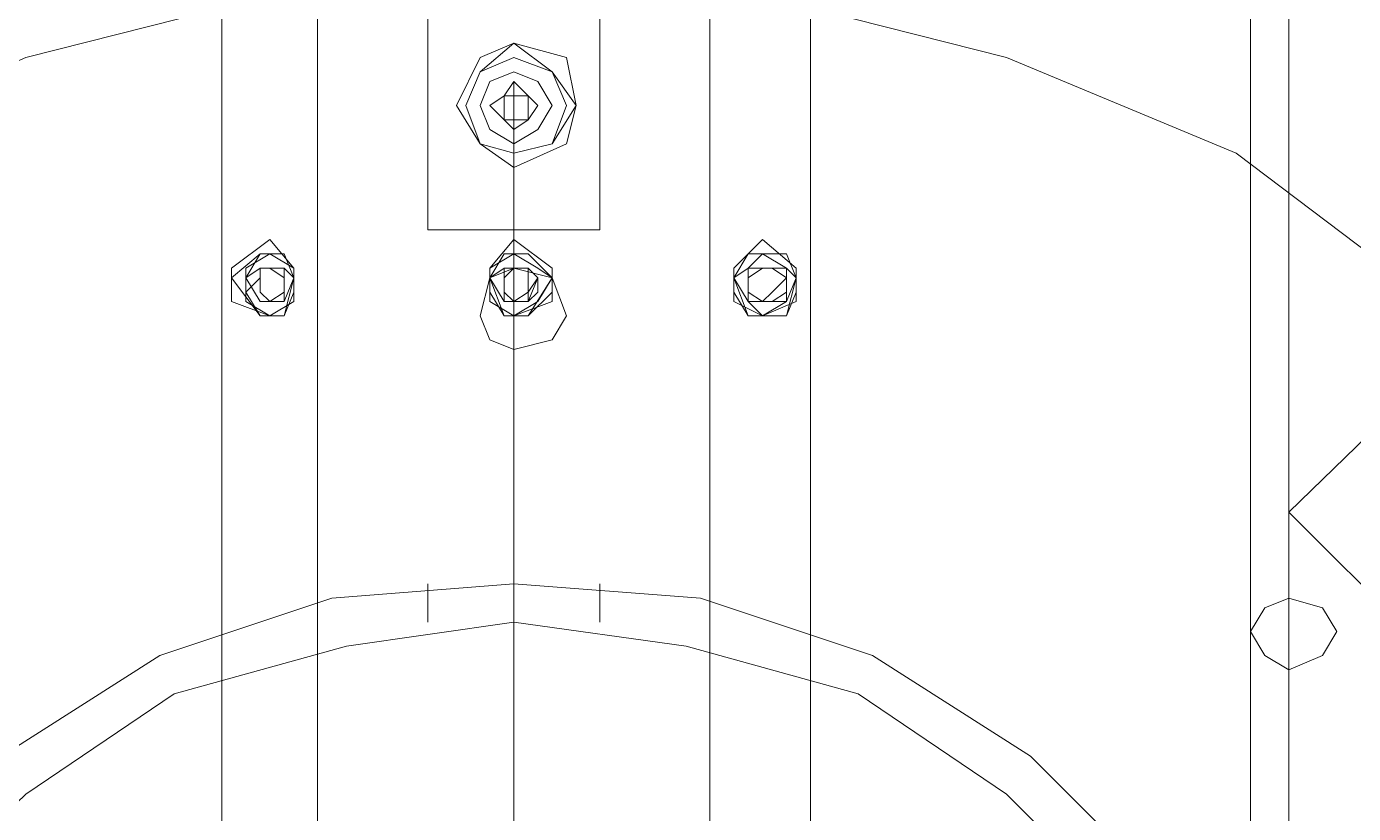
# Model space of a CAD drawing. Header units: millimetres. Extents: x 3220 to 226993, y 817 to 176024.
# Drawn here: x 158160.9 to 158562.1, y 147200.8 to 147438.7 of the extents above; entities that cross this region are included whole.
import ezdxf

# ---------------------------------------------------------------- set-up
doc = ezdxf.new("R2010")
doc.units = ezdxf.units.MM
doc.linetypes.add('AXES', pattern=[50.8, 31.75, -6.35, 6.35, -6.35])
doc.layers.add('Axe', color=1, linetype='AXES', lineweight=9)

# ---------------------------------------------------------------- blocks, each defined once
blk = doc.blocks.new('section 1-2')
at = {"layer": 'Axe', "ltscale": 15}
blk.add_line((9000, -5000), (9000, 33323.92), dxfattribs=at)
blk = doc.blocks.new('ligne broyage L 2')
at = {"color": 7, "linetype": 'Continuous', "lineweight": 5, "true_color": 0x000007}
for points in [[(-59.31, 10824.55), (-59.31, 11646.21), (-59.31, 11646.21)], [(-59.31, 10815.87), (-59.31, 11646.21), (-59.31, 11646.21)], [(59.31, 11646.21), (59.31, 10824.55), (59.31, 10824.55)], [(59.31, 11646.21), (59.31, 10815.87), (59.31, 10815.87)], [(-88.24, 10846.25), (-88.24, 11634.64), (-88.24, 11634.64)], [(89.69, 11634.64), (89.69, 10846.25), (89.69, 10846.25)], [(222.77, 11390.16), (222.77, 10765.24), (222.77, 10765.24)], [(234.35, 11345.32), (234.35, 10690.02), (234.35, 10690.02)], [(26.04, 11171.73), (-26.04, 11171.73), (-26.04, 11309.15)], [(26.04, 11309.15), (26.04, 11171.73), (26.04, 11171.73)], [(436.87, 10820.21), (429.63, 10893.99), (407.94, 10967.76), (377.56, 11034.3), (334.16, 11097.95), (277.74, 11150.03), (218.43, 11194.87), (149, 11223.81), (75.22, 11242.61), (0, 11249.85), (-73.78, 11242.61), (-147.55, 11223.81), (-214.09, 11194.87), (-277.74, 11150.03), (-328.37, 11097.95), (-373.22, 11034.3), (-406.49, 10967.76), (-425.29, 10893.99), (-432.53, 10820.21)], [(0, 11205), (4.34, 11205), (4.34, 11212.23), (-2.89, 11212.23), (-2.89, 11209.34)], [(-85.35, 11160.16), (-73.78, 11168.84), (-73.78, 11168.84)], [(-73.78, 11168.84), (-66.54, 11160.16), (-66.54, 11150.03)], [(-7.23, 11160.16), (0, 11168.84), (0, 11168.84)], [(0, 11168.84), (11.57, 11160.16), (11.57, 11150.03)], [(66.54, 11160.16), (75.22, 11168.84), (75.22, 11168.84)], [(75.22, 11168.84), (85.35, 11160.16), (85.35, 11150.03)], [(-76.67, 11145.69), (-85.35, 11157.26), (-76.67, 11164.5)], [(-76.67, 11164.5), (-81.01, 11157.26), (-81.01, 11152.92), (-76.67, 11145.69)], [(-69.44, 11164.5), (-66.54, 11157.26), (-66.54, 11160.16), (-73.78, 11164.5), (-81.01, 11160.16), (-81.01, 11150.03), (-73.78, 11145.69), (-66.54, 11150.03), (-66.54, 11157.26)], [(-69.44, 11164.5), (-76.67, 11164.5)], [(-69.44, 11145.69), (-66.54, 11152.92), (-66.54, 11157.26), (-69.44, 11164.5)], [(-2.89, 11145.69), (-7.23, 11157.26), (-2.89, 11164.5), (4.34, 11164.5)], [(4.34, 11164.5), (11.57, 11157.26), (7.23, 11160.16), (0, 11164.5), (-7.23, 11160.16), (-7.23, 11150.03), (0, 11145.69), (7.23, 11150.03), (11.57, 11157.26)], [(-2.89, 11164.5), (-7.23, 11157.26), (-7.23, 11152.92), (-2.89, 11145.69)], [(4.34, 11145.69), (11.57, 11152.92), (11.57, 11157.26), (4.34, 11164.5)], [(70.88, 11164.5), (66.54, 11157.26), (70.88, 11145.69)], [(82.46, 11164.5), (85.35, 11157.26), (82.46, 11160.16), (75.22, 11164.5), (70.88, 11160.16), (66.54, 11157.26), (70.88, 11150.03), (75.22, 11145.69), (82.46, 11150.03), (85.35, 11157.26)], [(70.88, 11164.5), (66.54, 11157.26), (66.54, 11152.92), (70.88, 11145.69)], [(82.46, 11164.5), (70.88, 11164.5)], [(82.46, 11145.69), (85.35, 11152.92), (85.35, 11157.26), (82.46, 11164.5)], [(-85.35, 11150.03), (-85.35, 11160.16), (-85.35, 11160.16)], [(-73.78, 11150.03), (-69.44, 11150.03), (-69.44, 11160.16), (-76.67, 11160.16), (-76.67, 11157.26), (-81.01, 11152.92)], [(-73.78, 11150.03), (-69.44, 11150.03), (-69.44, 11157.26), (-73.78, 11160.16), (-76.67, 11160.16), (-76.67, 11152.92)], [(-76.67, 11145.69), (-69.44, 11145.69), (-66.54, 11157.26)], [(-7.23, 11150.03), (-7.23, 11160.16), (-7.23, 11160.16)], [(0, 11150.03), (4.34, 11150.03), (4.34, 11160.16), (0, 11160.16), (-2.89, 11157.26), (-2.89, 11152.92)], [(0, 11150.03), (4.34, 11150.03), (7.23, 11152.92), (7.23, 11157.26), (4.34, 11160.16), (0, 11160.16), (-2.89, 11157.26), (-2.89, 11152.92)], [(-2.89, 11145.69), (4.34, 11145.69), (11.57, 11157.26)], [(66.54, 11150.03), (66.54, 11160.16), (66.54, 11160.16)], [(75.22, 11150.03), (78.12, 11150.03), (82.46, 11152.92), (82.46, 11157.26), (78.12, 11160.16), (75.22, 11160.16), (70.88, 11157.26), (70.88, 11152.92)], [(75.22, 11150.03), (78.12, 11150.03), (82.46, 11152.92), (82.46, 11157.26), (78.12, 11160.16), (75.22, 11160.16), (70.88, 11157.26), (70.88, 11152.92)], [(70.88, 11145.69), (82.46, 11145.69), (85.35, 11157.26)], [(-73.78, 11145.69), (-85.35, 11150.03)], [(-66.54, 11150.03), (-73.78, 11145.69)], [(0, 11145.69), (-7.23, 11150.03), (-7.23, 11150.03)], [(11.57, 11150.03), (0, 11145.69), (0, 11145.69)], [(75.22, 11145.69), (66.54, 11150.03), (66.54, 11150.03)], [(85.35, 11150.03), (75.22, 11145.69)], [(156.23, 10620.58), (196.73, 10661.09), (227.11, 10708.82), (244.47, 10760.9), (251.7, 10815.87), (244.47, 10872.29), (227.11, 10924.36), (196.73, 10972.1), (156.23, 11012.61), (108.49, 11042.98), (56.42, 11060.34), (0, 11064.68), (-54.97, 11060.34), (-107.05, 11042.98), (-154.78, 11012.61), (-195.29, 10972.1), (-225.67, 10924.36), (-244.47, 10872.29), (-247.37, 10815.87), (-244.47, 10760.9), (-225.67, 10708.82), (-195.29, 10661.09), (-154.78, 10620.58)], [(-26.04, 11064.68), (-26.04, 11053.11)], [(26.04, 11053.11), (26.04, 11064.68)], [(149, 10630.71), (185.16, 10668.32), (215.54, 10713.16), (234.35, 10760.9), (237.24, 10815.87), (234.35, 10867.95), (215.54, 10920.02), (185.16, 10964.87), (149, 11001.03), (104.15, 11031.41), (52.08, 11045.88), (0, 11053.11), (-50.63, 11045.88), (-102.71, 11031.41), (-147.55, 11001.03), (-185.16, 10964.87), (-214.09, 10920.02), (-228.56, 10867.95), (-235.79, 10815.87), (-228.56, 10760.9), (-214.09, 10713.16), (-185.16, 10668.32), (-147.55, 10630.71)]]:
    blk.add_lwpolyline(points, dxfattribs=at)
for points in [[(18.81, 11209.34), (11.57, 11219.47), (0, 11228.15), (-10.13, 11219.47), (-14.47, 11209.34), (-10.13, 11197.77), (0, 11194.87), (11.57, 11197.77), (18.81, 11209.34), (15.91, 11223.81), (0, 11228.15), (-10.13, 11223.81), (-17.36, 11209.34), (-10.13, 11197.77), (0, 11190.54), (15.91, 11197.77)], [(15.91, 11209.34), (11.57, 11219.47), (0, 11223.81), (-10.13, 11219.47), (-14.47, 11209.34), (-10.13, 11197.77), (0, 11194.87), (11.57, 11197.77)], [(11.57, 11209.34), (7.23, 11216.57), (0, 11219.47), (-7.23, 11216.57), (-10.13, 11209.34), (-7.23, 11202.11), (0, 11197.77), (7.23, 11202.11)], [(11.57, 11209.34), (7.23, 11216.57), (0, 11219.47), (-7.23, 11216.57), (-10.13, 11209.34), (-7.23, 11202.11), (0, 11197.77), (7.23, 11202.11), (11.57, 11209.34), (7.23, 11216.57), (0, 11219.47), (-7.23, 11216.57), (-10.13, 11209.34), (-7.23, 11202.11), (0, 11197.77), (7.23, 11202.11)], [(11.57, 11209.34), (7.23, 11216.57), (0, 11219.47), (-7.23, 11216.57), (-10.13, 11209.34), (-7.23, 11202.11), (0, 11197.77), (7.23, 11202.11)], [(7.23, 11209.34), (4.34, 11212.23), (0, 11216.57), (-2.89, 11212.23), (-7.23, 11209.34), (-2.89, 11205), (0, 11202.11), (4.34, 11205)], [(4.34, 11209.34), (4.34, 11212.23), (-2.89, 11212.23), (-2.89, 11205), (4.34, 11205)], [(4.34, 11209.34), (4.34, 11212.23), (-2.89, 11212.23), (-2.89, 11205), (4.34, 11205)], [(367.43, 11145.69), (329.82, 11178.96), (234.35, 11086.38), (270.51, 11050.22)], [(-66.54, 11157.26), (-69.44, 11160.16), (-76.67, 11160.16), (-81.01, 11157.26), (-76.67, 11150.03), (-69.44, 11150.03)], [(-66.54, 11157.26), (-69.44, 11160.16), (-76.67, 11160.16), (-81.01, 11157.26), (-76.67, 11150.03), (-69.44, 11150.03)], [(-69.44, 11157.26), (-69.44, 11160.16), (-76.67, 11160.16), (-76.67, 11152.92), (-73.78, 11150.03), (-69.44, 11152.92)], [(-69.44, 11157.26), (-69.44, 11160.16), (-76.67, 11160.16), (-76.67, 11152.92), (-73.78, 11150.03), (-69.44, 11152.92)], [(15.91, 11145.69), (11.57, 11157.26), (0, 11160.16), (-7.23, 11157.26), (-10.13, 11145.69), (-7.23, 11138.46), (0, 11135.57), (11.57, 11138.46)], [(7.23, 11157.26), (4.34, 11160.16), (-2.89, 11160.16), (-7.23, 11157.26), (-2.89, 11150.03), (4.34, 11150.03)], [(7.23, 11157.26), (4.34, 11160.16), (-2.89, 11160.16), (-2.89, 11152.92), (0, 11150.03), (4.34, 11152.92)], [(7.23, 11157.26), (4.34, 11160.16), (-2.89, 11160.16), (-2.89, 11150.03), (4.34, 11150.03)], [(7.23, 11157.26), (4.34, 11160.16), (-2.89, 11160.16), (-2.89, 11152.92), (0, 11150.03), (4.34, 11152.92)], [(82.46, 11157.26), (78.12, 11160.16), (70.88, 11160.16), (70.88, 11152.92), (75.22, 11150.03), (78.12, 11152.92)], [(82.46, 11157.26), (82.46, 11160.16), (70.88, 11160.16), (70.88, 11150.03), (82.46, 11150.03)], [(82.46, 11157.26), (82.46, 11160.16), (70.88, 11160.16), (70.88, 11150.03), (82.46, 11150.03)], [(82.46, 11157.26), (78.12, 11160.16), (70.88, 11160.16), (70.88, 11152.92), (75.22, 11150.03), (78.12, 11152.92)], [(248.81, 11050.22), (244.47, 11057.45), (234.35, 11060.34), (227.11, 11057.45), (222.77, 11050.22), (227.11, 11042.98), (234.35, 11038.64), (244.47, 11042.98)]]:
    blk.add_lwpolyline(points, close=True, dxfattribs=at)

msp = doc.modelspace()

# ---------------------------------------------------------------- block references
for name, p in [('section 1-2', (149308.23, 135943.7)), ('ligne broyage L 2', (158308.23, 136205.53))]:
    msp.add_blockref(name, p)

doc.saveas('drawing.dxf')
